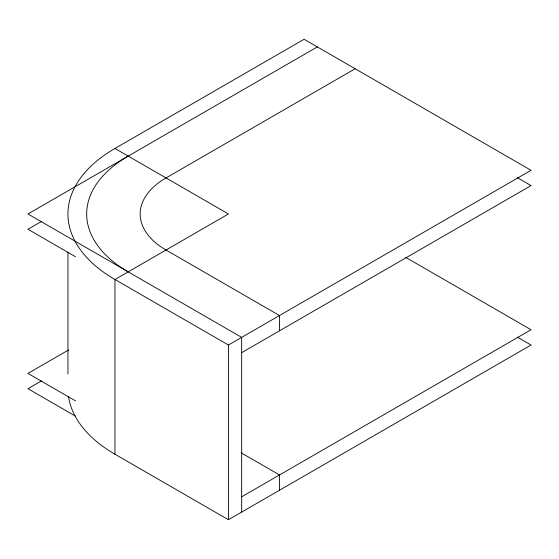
<?xml version="1.0" encoding="UTF-8"?>
<svg xmlns="http://www.w3.org/2000/svg" width="559" height="559" viewBox="0 0 559 559"><rect width="100%" height="100%" fill="white"/><g stroke="black" fill="none" stroke-linecap="round" stroke-linejoin="round"><path stroke-width="0.84" d="M114.951 148.463L304.089 39.27L531.05 170.299L228.435 345.015L114.951 279.5A160.489 92.654 0 0 1 114.951 148.463L228.435 213.978L114.951 279.5L114.951 454.215L228.435 519.73L531.05 345.022L517.459 337.168M317.33 46.914L27.95 213.978L241.67 337.37L241.67 512.086M41.548 221.42L27.95 229.267L75.528 256.735M355.154 68.75L166.016 177.944A88.266 50.96 0 0 0 166.016 250.013L279.5 315.535L279.5 330.823M68.75 349.857L27.95 373.412L75.528 400.88M41.548 380.847L27.95 388.701L75.528 416.169M241.67 352.659L531.05 185.588L517.459 177.741M241.67 496.804L531.05 329.733L405.687 257.35M241.174 452.832L279.5 474.961L279.5 490.25M228.435 345.015L228.435 519.73M67.946 252.228L67.946 373.922M128.193 271.856A141.762 81.845 0 0 1 128.193 156.108M114.951 454.215A160.489 92.654 0 0 1 68.554 396.771"/></g></svg>
